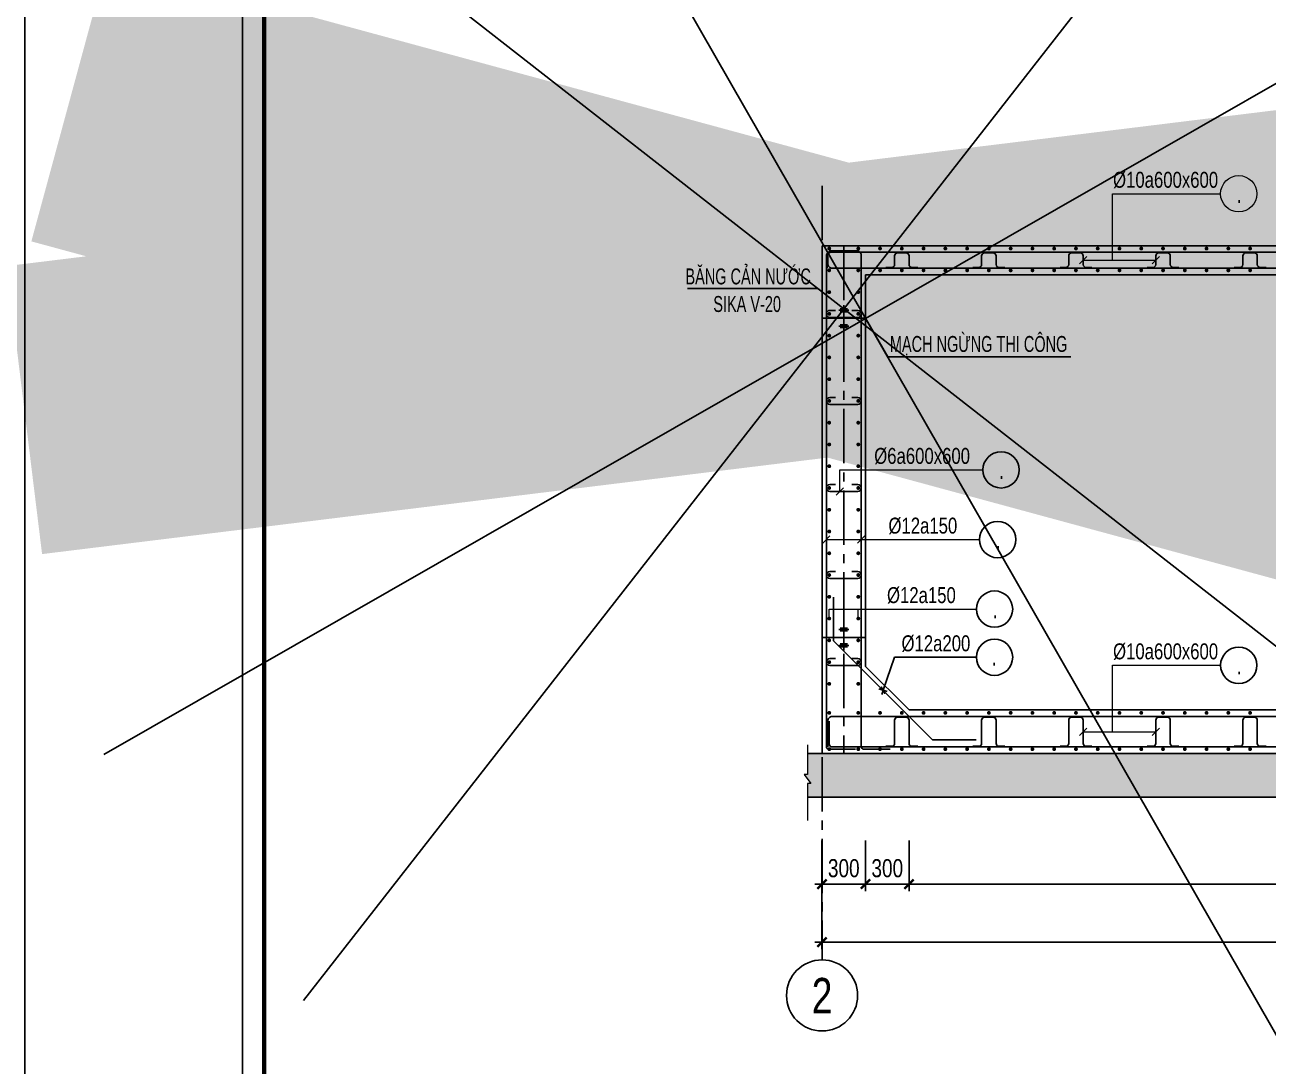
# Model space of a CAD drawing. Extents: x 1229855 to 1302267, y 1135177 to 1201195.
# Drawn here: x 1260217 to 1268784, y 1178999 to 1186176 of the extents above; entities that cross this region are included whole.
import ezdxf
from ezdxf.enums import TextEntityAlignment as Align

# ---------------------------------------------------------------- set-up
doc = ezdxf.new("R2010")
doc.units = 0
doc.header["$LTSCALE"] = 25
doc.header["$MEASUREMENT"] = 0
doc.header["$PDMODE"] = 98
doc.linetypes.add('CENTER2', pattern=[1.125, 0.75, -0.125, 0.125, -0.125])
doc.layers.get('0').update_dxf_attribs({"linetype": 'CONTINUOUS'})
doc.layers.get('DEFPOINTS').update_dxf_attribs({"linetype": 'CONTINUOUS'})
for name, color, linetype in [('02.CDC.DIM', 1, 'CONTINUOUS'), ('CDC-KHUNGTEN', 7, 'CONTINUOUS'), ('CDC.01.AXIS', 160, 'CENTER2'), ('CDC.02.DIM', 1, 'CONTINUOUS'), ('CDC.03.BORDER', 3, 'CONTINUOUS'), ('CDC.05.STEEL', 4, 'CONTINUOUS'), ('CDC.06.TEXT', 2, 'CONTINUOUS'), ('CDC.10.HATCH', 251, 'CONTINUOUS'), ('CDC.11.NOTE', 8, 'CONTINUOUS'), ('CDC.14.STEELNUM', 3, 'CONTINUOUS')]:
    doc.layers.add(name, color=color, linetype=linetype)
doc.layers.add('KCS_CHI', color=1, linetype='CONTINUOUS', lineweight=15)
doc.styles.add('1', font='arial.ttf', dxfattribs={"width": 0.75})
doc.styles.add('arial', font='arial.ttf', dxfattribs={"width": 0.65})
doc.styles.add('BIGTEXT', font='arial.ttf', dxfattribs={"width": 0.8})
doc.linetypes.add('ZIGZAG', pattern='A,0.0001,-0.2,[131,ltypeshp.shx,S=0.2,R=0,X=-0.2,Y=0],-0.4,[131,ltypeshp.shx,S=0.2,R=180,X=0.2,Y=0],-0.2', length=0.8001)
doc.dimstyles.new('DX2', dxfattribs={"dimscale": 0.5, "dimtxt": 250, "dimasz": 0.8, "dimexe": 0, "dimexo": 0, "dimgap": 90, "dimtad": 1, "dimdec": 0, "dimzin": 13, "dimdsep": 46, "dimtxsty": '1', "dimblk1": 'CHEO', "dimblk2": 'CHEO', "dimsah": 1, "dimcen": 0, "dimclrd": 256, "dimclre": 256, "dimclrt": 2, "dimadec": 0, "dimazin": 0, "dimtfac": 1, "dimtdec": 0, "dimtix": 1, "dimtmove": 2, "dimatfit": 3, "dimldrblk": 'CHEO', "dimfxl": 1, "dimtolj": 1, "dimtzin": 13, "dimarcsym": 0})

# ---------------------------------------------------------------- blocks, each defined once
blk = doc.blocks.new('KHUNG A1')
at = {"layer": 'CDC-KHUNGTEN', "color": 8}
blk.add_lwpolyline([(10368.18, 709.17), (10447.22, 709.17), (10447.22, 1281.17), (9647.22, 1281.17), (9647.22, 709.17), (10368.18, 709.17)], dxfattribs=at)
at = {"layer": 'CDC-KHUNGTEN', "color": 255, "lineweight": 60}
blk.add_lwpolyline([(10366.22, 712.17), (10366.22, 1278.17), (9650.22, 1278.17), (9650.22, 712.17), (10366.22, 712.17)], close=True, dxfattribs=at)
at = {"layer": 'DEFPOINTS', "color": 1, "ltscale": 0.2}
blk.add_lwpolyline([(9617.22, 698.17), (9617.22, 1292.17), (10458.22, 1292.17), (10458.22, 698.17), (9617.22, 698.17)], close=True, dxfattribs=at)
blk = doc.blocks.new('CHEO')
at = {"layer": '02.CDC.DIM'}
for points in [[(0, 120.96), (0, -120.96)], [(-120.96, 0), (120.96, 0)]]:
    blk.add_lwpolyline(points, dxfattribs=at)
at = {"layer": '02.CDC.DIM', "color": 2, "const_width": 40}
blk.add_lwpolyline([(80.48, 80.35), (-80.4, -80.52)], dxfattribs=at)
blk = doc.blocks.new('*D268')
at = {"layer": 'CDC.02.DIM', "lineweight": -2, "ltscale": 3, "transparency": 16777216}
for p, q in [((1265710.1, 1180553.8), (1265710.1, 1180253.8)), ((1266010.1, 1180553.8), (1266010.1, 1180253.8)), ((1266009.7, 1180253.8), (1265710.5, 1180253.8))]:
    blk.add_line(p, q, dxfattribs=at)
at = {"layer": 'DEFPOINTS', "color": 0, "ltscale": 3, "transparency": 16777216}
for p in [(1265710.1, 1180553.8), (1266010.1, 1180553.8), (1265710.1, 1180253.8)]:
    blk.add_point(p, dxfattribs=at)
at = {"layer": 'CDC.02.DIM', "lineweight": -2, "ltscale": 3, "transparency": 16777216, "xscale": 0.4, "yscale": 0.4, "zscale": 0.4, "rotation": 180}
blk.add_blockref('CHEO', (1265710.1, 1180253.8), dxfattribs=at)
at = {"layer": 'CDC.02.DIM', "lineweight": -2, "ltscale": 3, "transparency": 16777216, "xscale": 0.4, "yscale": 0.4, "zscale": 0.4}
blk.add_blockref('CHEO', (1266010.1, 1180253.8), dxfattribs=at)
at = {"layer": 'CDC.02.DIM', "color": 2, "ltscale": 3, "transparency": 16777216, "insert": (1265860.1, 1180362.7), "char_height": 125, "attachment_point": 5, "style": '1'}
blk.add_mtext('\\A1;300', dxfattribs=at)
blk = doc.blocks.new('*D270')
at = {"layer": 'CDC.02.DIM', "lineweight": -2, "ltscale": 3, "transparency": 16777216}
for p, q in [((1265710.1, 1180553.8), (1265710.1, 1179853.8)), ((1273510.1, 1180553.8), (1273510.1, 1179853.8)), ((1265710.5, 1179853.8), (1273509.7, 1179853.8))]:
    blk.add_line(p, q, dxfattribs=at)
at = {"layer": 'DEFPOINTS', "color": 0, "ltscale": 3, "transparency": 16777216}
for p in [(1265710.1, 1180553.8), (1273510.1, 1180553.8), (1273510.1, 1179853.8)]:
    blk.add_point(p, dxfattribs=at)
at = {"layer": 'CDC.02.DIM', "lineweight": -2, "ltscale": 3, "transparency": 16777216, "xscale": 0.4, "yscale": 0.4, "zscale": 0.4, "rotation": 180}
blk.add_blockref('CHEO', (1265710.1, 1179853.8), dxfattribs=at)
at = {"layer": 'CDC.02.DIM', "lineweight": -2, "ltscale": 3, "transparency": 16777216, "xscale": 0.4, "yscale": 0.4, "zscale": 0.4}
blk.add_blockref('CHEO', (1273510.1, 1179853.8), dxfattribs=at)
at = {"layer": 'CDC.02.DIM', "color": 2, "ltscale": 3, "transparency": 16777216, "insert": (1269610.1, 1179962.7), "char_height": 125, "attachment_point": 5, "style": '1'}
blk.add_mtext('\\A1;7800', dxfattribs=at)
blk = doc.blocks.new('*D274')
at = {"layer": 'CDC.02.DIM', "lineweight": -2, "ltscale": 3, "transparency": 16777216}
for p, q in [((1266310.1, 1180553.8), (1266310.1, 1180253.8)), ((1272910.1, 1180553.8), (1272910.1, 1180253.8)), ((1266310.5, 1180253.8), (1272909.7, 1180253.8))]:
    blk.add_line(p, q, dxfattribs=at)
at = {"layer": 'DEFPOINTS', "color": 0, "ltscale": 3, "transparency": 16777216}
for p in [(1266310.1, 1180553.8), (1272910.1, 1180553.8), (1272910.1, 1180253.8)]:
    blk.add_point(p, dxfattribs=at)
at = {"layer": 'CDC.02.DIM', "lineweight": -2, "ltscale": 3, "transparency": 16777216, "xscale": 0.4, "yscale": 0.4, "zscale": 0.4, "rotation": 180}
blk.add_blockref('CHEO', (1266310.1, 1180253.8), dxfattribs=at)
at = {"layer": 'CDC.02.DIM', "lineweight": -2, "ltscale": 3, "transparency": 16777216, "xscale": 0.4, "yscale": 0.4, "zscale": 0.4}
blk.add_blockref('CHEO', (1272910.1, 1180253.8), dxfattribs=at)
at = {"layer": 'CDC.02.DIM', "color": 2, "ltscale": 3, "transparency": 16777216, "insert": (1269610.1, 1180362.7), "char_height": 125, "attachment_point": 5, "style": '1'}
blk.add_mtext('\\A1;6600', dxfattribs=at)
blk = doc.blocks.new('bang')
at = {"layer": 'CDC.11.NOTE', "ltscale": 3}
for points in [[(0, 90), (0, -90)], [(-35, 55), (35, 55)], [(-25, 65), (25, 65)], [(-25, 45), (25, 45)], [(-35, -55), (35, -55)], [(-25, -45), (25, -45)], [(-25, -65), (25, -65)]]:
    blk.add_lwpolyline(points, dxfattribs=at)
blk = doc.blocks.new('_Oblique')
at = {"color": 0, "linetype": 'ByBlock', "lineweight": -2}
blk.add_line((-0.5, -0.5), (0.5, 0.5), dxfattribs=at)
blk = doc.blocks.new('_Axis name')
at = {"layer": 'CDC.02.DIM'}
blk.add_line((0, 2.5), (0, 0), dxfattribs=at)
blk.add_circle((0, 7.5), 5, dxfattribs=at)
at = {"layer": 'CDC.02.DIM', "style": 'BIGTEXT', "width": 0.75}
blk.add_attdef('.', text='', height=5, dxfattribs=at).set_placement((0, 7.5), align=Align.MIDDLE)
blk = doc.blocks.new('*D414')
at = {"layer": 'CDC.02.DIM', "lineweight": -2, "ltscale": 3, "transparency": 16777216}
for p, q in [((1266010.1, 1180553.8), (1266010.1, 1180253.8)), ((1266310.1, 1180553.8), (1266310.1, 1180253.8)), ((1266309.7, 1180253.8), (1266010.5, 1180253.8))]:
    blk.add_line(p, q, dxfattribs=at)
at = {"layer": 'DEFPOINTS', "color": 0, "ltscale": 3, "transparency": 16777216}
for p in [(1266010.1, 1180553.8), (1266310.1, 1180553.8), (1266010.1, 1180253.8)]:
    blk.add_point(p, dxfattribs=at)
at = {"layer": 'CDC.02.DIM', "lineweight": -2, "ltscale": 3, "transparency": 16777216, "xscale": 0.4, "yscale": 0.4, "zscale": 0.4, "rotation": 180}
blk.add_blockref('CHEO', (1266010.1, 1180253.8), dxfattribs=at)
at = {"layer": 'CDC.02.DIM', "lineweight": -2, "ltscale": 3, "transparency": 16777216, "xscale": 0.4, "yscale": 0.4, "zscale": 0.4}
blk.add_blockref('CHEO', (1266310.1, 1180253.8), dxfattribs=at)
at = {"layer": 'CDC.02.DIM', "color": 2, "ltscale": 3, "transparency": 16777216, "insert": (1266160.1, 1180362.7), "char_height": 125, "attachment_point": 5, "style": '1'}
blk.add_mtext('\\A1;300', dxfattribs=at)

msp = doc.modelspace()

# ---------------------------------------------------------------- hatches: boundary and pattern name
at = {"layer": 'CDC.10.HATCH', "ltscale": 3}
h = msp.add_hatch(dxfattribs=at)
h.set_pattern_fill('BT-01', color=256, scale=25, style=0, pattern_type=2)
h.set_pattern_definition([(50, (-9693, 0), (179.315046, -15.688034), [18.75, -206.25]), (355, (-9693, 0), (-34.687833, 188.048033), [15, -165]), (100.4514, (-9678.06, -1.3), (144.627345, 172.359886), [15.935047, -175.285528]), (46.1842, (-9693, 50), (266.810262, -41.379754), [28.125, -309.375]), (96.6356, (-9670.77, 46.55), (233.665676, 243.529468), [23.90257, -262.92825]), (351.1842, (-9693, 50), (233.665486, 243.52965), [22.5, -247.5]), (21, (-9668, 37.5), (149.226763, -100.654723), [18.75, -206.25]), (326, (-9668, 37.5), (60.828833, 181.287511), [15, -165]), (71.4514, (-9655.56, 29.11), (210.055657, 80.632624), [15.935047, -175.285528]), (37.5, (-9693, 0), (3.0399638, 83.2234635), [0, -163, 0, -167.5, 0, -165.625]), (7.5, (-9693, 0), (65.7673844, 98.602928), [0, -95.5, 0, -159.25, 0, -63.125]), (327.5, (-9748.75, 0), (133.455609, -5.638718), [0, -62.5, 0, -195, 0, -258.75]), (317.5, (-9773.75, 0), (145.796542, 25.0262456), [0, -81.25, 0, -129.5, 0, -183.75]), (45, (-9693, 0), (-75.1300955, 75.1300955), []), (45, (-9693, 30.62), (-75.1300955, 75.1300955), [])])
h.paths.add_polyline_path([(1273586.71, 1181010.1), (1273610.15, 1181010.1), (1273610.15, 1181153.85), (1265610.15, 1181153.85), (1265610.15, 1181010.1), (1265586.71, 1181010.1), (1265633.59, 1180947.6), (1265610.15, 1180947.6), (1265610.15, 1180853.85), (1273610.15, 1180853.85), (1273610.15, 1180947.6), (1273633.59, 1180947.6)])

# ---------------------------------------------------------------- linework, layer by layer
at = {"layer": 'CDC.01.AXIS', "ltscale": 20}
for p, q in [((1265710.15, 1185066.04), (1265710.15, 1179853.92)), ((1265860.15, 1184653.85), (1265860.15, 1181153.85))]:
    msp.add_line(p, q, dxfattribs=at)
at = {"layer": 'CDC.03.BORDER', "ltscale": 3}
for p, q in [((1265710.15, 1184653.85), (1273510.15, 1184653.85)), ((1265710.15, 1181153.85), (1265710.15, 1184653.85)), ((1266010.15, 1184453.85), (1273210.15, 1184453.85)), ((1266010.15, 1181753.85), (1266010.15, 1184453.85)), ((1266010.15, 1181753.85), (1266310.15, 1181453.85)), ((1272910.15, 1181453.85), (1266310.15, 1181453.85)), ((1273610.15, 1181153.85), (1265610.15, 1181153.85)), ((1265710.15, 1181153.85), (1273510.15, 1181153.85)), ((1273610.15, 1180853.85), (1265610.15, 1180853.85))]:
    msp.add_line(p, q, dxfattribs=at)
at = {"layer": 'CDC.03.BORDER', "linetype": 'ZIGZAG'}
for p, q in [((1266010.15, 1184153.85), (1265710.15, 1184153.85)), ((1266010.15, 1181953.85), (1265710.15, 1181953.85))]:
    msp.add_line(p, q, dxfattribs=at)
at = {"layer": 'CDC.05.STEEL', "ltscale": 3}
for points in [[(1265932.15, 1184613.85), (1265770.15, 1184613.85, 0.4142136), (1265740.15, 1184583.85), (1265740.15, 1181202.92, 0.4142136), (1265760.15, 1181182.92), (1265940.15, 1181182.92)], [(1265760.15, 1184618.85), (1265950.15, 1184618.85, -0.4142136), (1265980.15, 1184588.85), (1265980.15, 1181202.92, 0.4142136), (1266000.15, 1181182.92), (1266180.15, 1181182.92)], [(1273475.15, 1184498.85), (1273475.15, 1184578.85, 0.4142147), (1273445.15, 1184608.85), (1265775.15, 1184608.85, 0.4142136), (1265745.15, 1184578.85), (1265745.15, 1184498.85)], [(1265750.15, 1184580.85), (1265750.15, 1184528.85, 0.4142136), (1265780.15, 1184498.85), (1273440.15, 1184498.85, 0.4142347), (1273470.15, 1184528.85), (1273470.15, 1184580.85)], [(1266150.34, 1184503.51), (1266190.34, 1184503.51, 0.4142136), (1266210.34, 1184523.51), (1266210.34, 1184583.85, -0.4142136), (1266230.34, 1184603.85), (1266289.96, 1184603.85, -0.4142136), (1266309.96, 1184583.85), (1266309.96, 1184523.51, 0.4142136), (1266329.96, 1184503.51), (1266369.96, 1184503.51)], [(1266750.34, 1184503.51), (1266790.34, 1184503.51, 0.4142136), (1266810.34, 1184523.51), (1266810.34, 1184583.85, -0.4142136), (1266830.34, 1184603.85), (1266889.96, 1184603.85, -0.4142136), (1266909.96, 1184583.85), (1266909.96, 1184523.51, 0.4142136), (1266929.96, 1184503.51), (1266969.96, 1184503.51)], [(1267350.34, 1184503.51), (1267390.34, 1184503.51, 0.4142136), (1267410.34, 1184523.51), (1267410.34, 1184583.85, -0.4142136), (1267430.34, 1184603.85), (1267489.96, 1184603.85, -0.4142136), (1267509.96, 1184583.85), (1267509.96, 1184523.51, 0.4142136), (1267529.96, 1184503.51), (1267569.96, 1184503.51)], [(1267950.34, 1184503.51), (1267990.34, 1184503.51, 0.4142136), (1268010.34, 1184523.51), (1268010.34, 1184583.85, -0.4142136), (1268030.34, 1184603.85), (1268089.96, 1184603.85, -0.4142136), (1268109.96, 1184583.85), (1268109.96, 1184523.51, 0.4142136), (1268129.96, 1184503.51), (1268169.96, 1184503.51)], [(1268550.34, 1184503.51), (1268590.34, 1184503.51, 0.4142136), (1268610.34, 1184523.51), (1268610.34, 1184583.85, -0.4142136), (1268630.34, 1184603.85), (1268689.96, 1184603.85, -0.4142136), (1268709.96, 1184583.85), (1268709.96, 1184523.51, 0.4142136), (1268729.96, 1184503.51), (1268769.96, 1184503.51)], [(1265916.68, 1184207.78), (1265956.22, 1184207.78, -1), (1265956.22, 1184159.92), (1265764.17, 1184159.92, -1), (1265764.17, 1184207.96), (1265804.17, 1184207.96)], [(1265916.68, 1183607.78), (1265956.22, 1183607.78, -1), (1265956.22, 1183559.92), (1265764.17, 1183559.92, -1), (1265764.17, 1183607.96), (1265804.17, 1183607.96)], [(1265916.68, 1183007.78), (1265956.22, 1183007.78, -1), (1265956.22, 1182959.92), (1265764.17, 1182959.92, -1), (1265764.17, 1183007.96), (1265804.17, 1183007.96)], [(1265916.68, 1182407.78), (1265956.22, 1182407.78, -1), (1265956.22, 1182359.92), (1265764.17, 1182359.92, -1), (1265764.17, 1182407.96), (1265804.17, 1182407.96)], [(1265916.68, 1181807.78), (1265956.22, 1181807.78, -1), (1265956.22, 1181759.92), (1265764.17, 1181759.92, -1), (1265764.17, 1181807.96), (1265804.17, 1181807.96)], [(1265750.15, 1181379.49), (1265750.15, 1181378.85, -0.4142136), (1265780.15, 1181408.85), (1273440.15, 1181408.85, -0.4142136), (1273470.15, 1181378.85), (1273470.15, 1181198.85)], [(1265760.15, 1181377.85), (1265760.15, 1181218.85, 0.4142136), (1265780.15, 1181198.85), (1273440.15, 1181198.85, 0.4142136), (1273460.15, 1181218.85), (1273460.15, 1181377.85)], [(1266150.34, 1181203.51), (1266190.34, 1181203.51, 0.4142136), (1266210.34, 1181223.51), (1266210.34, 1181383.85, -0.4142136), (1266230.34, 1181403.85), (1266289.96, 1181403.85, -0.4142136), (1266309.96, 1181383.85), (1266309.96, 1181223.51, 0.4142136), (1266329.96, 1181203.51), (1266369.96, 1181203.51)], [(1266750.34, 1181203.51), (1266790.34, 1181203.51, 0.4142136), (1266810.34, 1181223.51), (1266810.34, 1181383.85, -0.4142136), (1266830.34, 1181403.85), (1266889.96, 1181403.85, -0.4142136), (1266909.96, 1181383.85), (1266909.96, 1181223.51, 0.4142136), (1266929.96, 1181203.51), (1266969.96, 1181203.51)], [(1267350.34, 1181203.51), (1267390.34, 1181203.51, 0.4142136), (1267410.34, 1181223.51), (1267410.34, 1181383.85, -0.4142136), (1267430.34, 1181403.85), (1267489.96, 1181403.85, -0.4142136), (1267509.96, 1181383.85), (1267509.96, 1181223.51, 0.4142136), (1267529.96, 1181203.51), (1267569.96, 1181203.51)], [(1267950.34, 1181203.51), (1267990.34, 1181203.51, 0.4142136), (1268010.34, 1181223.51), (1268010.34, 1181383.85, -0.4142136), (1268030.34, 1181403.85), (1268089.96, 1181403.85, -0.4142136), (1268109.96, 1181383.85), (1268109.96, 1181223.51, 0.4142136), (1268129.96, 1181203.51), (1268169.96, 1181203.51)], [(1268550.34, 1181203.51), (1268590.34, 1181203.51, 0.4142136), (1268610.34, 1181223.51), (1268610.34, 1181383.85, -0.4142136), (1268630.34, 1181403.85), (1268689.96, 1181403.85, -0.4142136), (1268709.96, 1181383.85), (1268709.96, 1181223.51, 0.4142136), (1268729.96, 1181203.51), (1268769.96, 1181203.51)]]:
    msp.add_lwpolyline(points, format="xyb", dxfattribs=at)
at = {"layer": 'CDC.05.STEEL', "ltscale": 3, "const_width": 13.2}
for points in [[(1265753.55, 1184633.85, -1), (1265766.75, 1184633.85, -1)], [(1265953.55, 1184633.85, -1), (1265966.75, 1184633.85, -1)], [(1266103.55, 1184633.85, -1), (1266116.75, 1184633.85, -1)], [(1266253.55, 1184633.85, -1), (1266266.75, 1184633.85, -1)], [(1266403.55, 1184633.85, -1), (1266416.75, 1184633.85, -1)], [(1266553.55, 1184633.85, -1), (1266566.75, 1184633.85, -1)], [(1266703.55, 1184633.85, -1), (1266716.75, 1184633.85, -1)], [(1266853.55, 1184633.85, -1), (1266866.75, 1184633.85, -1)], [(1267003.55, 1184633.85, -1), (1267016.75, 1184633.85, -1)], [(1267153.55, 1184633.85, -1), (1267166.75, 1184633.85, -1)], [(1267303.55, 1184633.85, -1), (1267316.75, 1184633.85, -1)], [(1267453.55, 1184633.85, -1), (1267466.75, 1184633.85, -1)], [(1267603.55, 1184633.85, -1), (1267616.75, 1184633.85, -1)], [(1267753.55, 1184633.85, -1), (1267766.75, 1184633.85, -1)], [(1267903.55, 1184633.85, -1), (1267916.75, 1184633.85, -1)], [(1268053.55, 1184633.85, -1), (1268066.75, 1184633.85, -1)], [(1268203.55, 1184633.85, -1), (1268216.75, 1184633.85, -1)], [(1268353.55, 1184633.85, -1), (1268366.75, 1184633.85, -1)], [(1268503.55, 1184633.85, -1), (1268516.75, 1184633.85, -1)], [(1268653.55, 1184633.85, -1), (1268666.75, 1184633.85, -1)], [(1265753.55, 1184483.85, -1), (1265766.75, 1184483.85, -1)], [(1265953.55, 1184483.85, -1), (1265966.75, 1184483.85, -1)], [(1266103.55, 1184483.85, -1), (1266116.75, 1184483.85, -1)], [(1266253.55, 1184483.85, -1), (1266266.75, 1184483.85, -1)], [(1266403.55, 1184483.85, -1), (1266416.75, 1184483.85, -1)], [(1266553.55, 1184483.85, -1), (1266566.75, 1184483.85, -1)], [(1266703.55, 1184483.85, -1), (1266716.75, 1184483.85, -1)], [(1266853.55, 1184483.85, -1), (1266866.75, 1184483.85, -1)], [(1267003.55, 1184483.85, -1), (1267016.75, 1184483.85, -1)], [(1267153.55, 1184483.85, -1), (1267166.75, 1184483.85, -1)], [(1267303.55, 1184483.85, -1), (1267316.75, 1184483.85, -1)], [(1267453.55, 1184483.85, -1), (1267466.75, 1184483.85, -1)], [(1267603.55, 1184483.85, -1), (1267616.75, 1184483.85, -1)], [(1267753.55, 1184483.85, -1), (1267766.75, 1184483.85, -1)], [(1267903.55, 1184483.85, -1), (1267916.75, 1184483.85, -1)], [(1268053.55, 1184483.85, -1), (1268066.75, 1184483.85, -1)], [(1268203.55, 1184483.85, -1), (1268216.75, 1184483.85, -1)], [(1268353.55, 1184483.85, -1), (1268366.75, 1184483.85, -1)], [(1268503.55, 1184483.85, -1), (1268516.75, 1184483.85, -1)], [(1268653.55, 1184483.85, -1), (1268666.75, 1184483.85, -1)], [(1265753.55, 1184333.85, -1), (1265766.75, 1184333.85, -1)], [(1265953.55, 1184333.85, -1), (1265966.75, 1184333.85, -1)], [(1265753.55, 1184183.85, -1), (1265766.75, 1184183.85, -1)], [(1265953.55, 1184183.85, -1), (1265966.75, 1184183.85, -1)], [(1265753.55, 1184033.85, -1), (1265766.75, 1184033.85, -1)], [(1265953.55, 1184033.85, -1), (1265966.75, 1184033.85, -1)], [(1265753.55, 1183883.85, -1), (1265766.75, 1183883.85, -1)], [(1265953.55, 1183883.85, -1), (1265966.75, 1183883.85, -1)], [(1265753.55, 1183733.85, -1), (1265766.75, 1183733.85, -1)], [(1265953.55, 1183733.85, -1), (1265966.75, 1183733.85, -1)], [(1265753.55, 1183583.85, -1), (1265766.75, 1183583.85, -1)], [(1265953.55, 1183583.85, -1), (1265966.75, 1183583.85, -1)], [(1265753.55, 1183433.85, -1), (1265766.75, 1183433.85, -1)], [(1265953.55, 1183433.85, -1), (1265966.75, 1183433.85, -1)], [(1265753.55, 1183283.85, -1), (1265766.75, 1183283.85, -1)], [(1265953.55, 1183283.85, -1), (1265966.75, 1183283.85, -1)], [(1265753.55, 1183133.85, -1), (1265766.75, 1183133.85, -1)], [(1265953.55, 1183133.85, -1), (1265966.75, 1183133.85, -1)], [(1265753.55, 1182983.85, -1), (1265766.75, 1182983.85, -1)], [(1265953.55, 1182983.85, -1), (1265966.75, 1182983.85, -1)], [(1265753.55, 1182833.85, -1), (1265766.75, 1182833.85, -1)], [(1265953.55, 1182833.85, -1), (1265966.75, 1182833.85, -1)], [(1265753.55, 1182683.85, -1), (1265766.75, 1182683.85, -1)], [(1265953.55, 1182683.85, -1), (1265966.75, 1182683.85, -1)], [(1265753.55, 1182533.85, -1), (1265766.75, 1182533.85, -1)], [(1265953.55, 1182533.85, -1), (1265966.75, 1182533.85, -1)], [(1265753.55, 1182383.85, -1), (1265766.75, 1182383.85, -1)], [(1265953.55, 1182383.85, -1), (1265966.75, 1182383.85, -1)], [(1265753.55, 1182233.85, -1), (1265766.75, 1182233.85, -1)], [(1265953.55, 1182233.85, -1), (1265966.75, 1182233.85, -1)], [(1265753.55, 1182083.85, -1), (1265766.75, 1182083.85, -1)], [(1265953.55, 1182083.85, -1), (1265966.75, 1182083.85, -1)], [(1265753.55, 1181933.85, -1), (1265766.75, 1181933.85, -1)], [(1265953.55, 1181933.85, -1), (1265966.75, 1181933.85, -1)], [(1265753.55, 1181783.85, -1), (1265766.75, 1181783.85, -1)], [(1265953.55, 1181783.85, -1), (1265966.75, 1181783.85, -1)], [(1265753.55, 1181633.85, -1), (1265766.75, 1181633.85, -1)], [(1265953.55, 1181633.85, -1), (1265966.75, 1181633.85, -1)], [(1265753.55, 1181433.85, -1), (1265766.75, 1181433.85, -1)], [(1265953.55, 1181433.85, -1), (1265966.75, 1181433.85, -1)], [(1266103.55, 1181433.85, -1), (1266116.75, 1181433.85, -1)], [(1266253.55, 1181433.85, -1), (1266266.75, 1181433.85, -1)], [(1266403.55, 1181433.85, -1), (1266416.75, 1181433.85, -1)], [(1266553.55, 1181433.85, -1), (1266566.75, 1181433.85, -1)], [(1266703.55, 1181433.85, -1), (1266716.75, 1181433.85, -1)], [(1266853.55, 1181433.85, -1), (1266866.75, 1181433.85, -1)], [(1267003.55, 1181433.85, -1), (1267016.75, 1181433.85, -1)], [(1267153.55, 1181433.85, -1), (1267166.75, 1181433.85, -1)], [(1267303.55, 1181433.85, -1), (1267316.75, 1181433.85, -1)], [(1267453.55, 1181433.85, -1), (1267466.75, 1181433.85, -1)], [(1267603.55, 1181433.85, -1), (1267616.75, 1181433.85, -1)], [(1267753.55, 1181433.85, -1), (1267766.75, 1181433.85, -1)], [(1267903.55, 1181433.85, -1), (1267916.75, 1181433.85, -1)], [(1268053.55, 1181433.85, -1), (1268066.75, 1181433.85, -1)], [(1268203.55, 1181433.85, -1), (1268216.75, 1181433.85, -1)], [(1268353.55, 1181433.85, -1), (1268366.75, 1181433.85, -1)], [(1268503.55, 1181433.85, -1), (1268516.75, 1181433.85, -1)], [(1268653.55, 1181433.85, -1), (1268666.75, 1181433.85, -1)], [(1265753.55, 1181183.85, -1), (1265766.75, 1181183.85, -1)], [(1265953.55, 1181183.85, -1), (1265966.75, 1181183.85, -1)], [(1266103.55, 1181183.85, -1), (1266116.75, 1181183.85, -1)], [(1266253.55, 1181183.85, -1), (1266266.75, 1181183.85, -1)], [(1266403.55, 1181183.85, -1), (1266416.75, 1181183.85, -1)], [(1266553.55, 1181183.85, -1), (1266566.75, 1181183.85, -1)], [(1266703.55, 1181183.85, -1), (1266716.75, 1181183.85, -1)], [(1266853.55, 1181183.85, -1), (1266866.75, 1181183.85, -1)], [(1267003.55, 1181183.85, -1), (1267016.75, 1181183.85, -1)], [(1267153.55, 1181183.85, -1), (1267166.75, 1181183.85, -1)], [(1267303.55, 1181183.85, -1), (1267316.75, 1181183.85, -1)], [(1267453.55, 1181183.85, -1), (1267466.75, 1181183.85, -1)], [(1267603.55, 1181183.85, -1), (1267616.75, 1181183.85, -1)], [(1267753.55, 1181183.85, -1), (1267766.75, 1181183.85, -1)], [(1267903.55, 1181183.85, -1), (1267916.75, 1181183.85, -1)], [(1268053.55, 1181183.85, -1), (1268066.75, 1181183.85, -1)], [(1268203.55, 1181183.85, -1), (1268216.75, 1181183.85, -1)], [(1268353.55, 1181183.85, -1), (1268366.75, 1181183.85, -1)], [(1268503.55, 1181183.85, -1), (1268516.75, 1181183.85, -1)], [(1268653.55, 1181183.85, -1), (1268666.75, 1181183.85, -1)]]:
    msp.add_lwpolyline(points, format="xyb", close=True, dxfattribs=at)
at = {"layer": 'CDC.05.STEEL', "ltscale": 3}
for points in [[(1266772.72, 1181248.85), (1266472.72, 1181248.85), (1265790.15, 1181931.42), (1265790.15, 1182231.42)], [(1265750.15, 1181378.85), (1265750.15, 1181198.85)]]:
    msp.add_lwpolyline(points, dxfattribs=at)
at = {"layer": 'CDC.14.STEELNUM', "ltscale": 0.3}
for centre in [(1266943.93, 1183108.59), (1266920.45, 1182628.14), (1266899.09, 1182149.14), (1266899.09, 1181817), (1268581.75, 1181761.66)]:
    msp.add_circle(centre, 125, dxfattribs=at)
at = {"layer": 'KCS_CHI', "ltscale": 3}
for p, q in [((1267712.82, 1184553.68), (1267712.82, 1185011.66)), ((1267712.82, 1185011.66), (1268456.75, 1185011.66)), ((1267509.96, 1184553.68), (1268010.34, 1184553.68)), ((1267712.82, 1181303.68), (1267712.82, 1181761.66)), ((1267712.82, 1181761.66), (1268456.75, 1181761.66)), ((1267509.96, 1181303.68), (1268010.34, 1181303.68))]:
    msp.add_line(p, q, dxfattribs=at)
for points in [[(1265833.15, 1182959.92), (1265833.15, 1183108.59), (1266818.93, 1183108.59)], [(1265760.15, 1182083.85), (1265760.15, 1182149.14), (1266774.09, 1182149.14)], [(1265960.15, 1182083.85), (1265960.15, 1182149.14)]]:
    msp.add_lwpolyline(points, dxfattribs=at)
at = {"layer": 'KCS_CHI', "ltscale": 0.3}
msp.add_lwpolyline([(1265740.15, 1182628.14), (1266795.45, 1182628.14)], dxfattribs=at)
at = {"layer": 'KCS_CHI'}
msp.add_lwpolyline([(1265610.15, 1181213.85), (1265610.15, 1181010.1), (1265586.71, 1181010.1), (1265633.59, 1180947.6), (1265610.15, 1180947.6), (1265610.15, 1180692.47)], dxfattribs=at)
at = {"layer": 'KCS_CHI', "ltscale": 0.3}
msp.add_circle((1268581.75, 1185011.66), 125, dxfattribs=at)

# ---------------------------------------------------------------- block references
at = {"xscale": 50.00000000000019, "yscale": 50.00000000000019, "zscale": 50.00000000000019}
msp.add_blockref('KHUNG A1', (779355.89, 1136586.17), dxfattribs=at)
ref = msp.add_blockref('_Axis name', (1265710.55, 1179853.89), dxfattribs=dict(xscale=-49, yscale=49, zscale=49, rotation=180))
ref.add_attrib('.', '2', dxfattribs={"layer": 'CDC.02.DIM', "height": 245, "style": 'BIGTEXT', "width": 0.75}).set_placement((1265710.55, 1179486.39), align=Align.MIDDLE)
at = {"layer": 'KCS_CHI', "ltscale": 3, "xscale": 50, "yscale": 50, "zscale": 50}
for p in [(1267509.96, 1184553.68), (1268010.34, 1184553.68), (1265833.15, 1182959.92), (1265740.15, 1182628.14), (1265980.15, 1182628.14), (1267509.96, 1181303.68), (1268010.34, 1181303.68)]:
    msp.add_blockref('_Oblique', p, dxfattribs=at)
at = {"layer": 'KCS_CHI'}
for p in [(1265860.15, 1184153.85), (1265860.15, 1181953.85)]:
    msp.add_blockref('bang', p, dxfattribs=at)

# ---------------------------------------------------------------- texts
at = {"layer": 'CDC.06.TEXT', "ltscale": 3, "style": 'arial', "width": 0.75}
for s, p in [('%%C10a600x600', (1268077.81, 1185107.95)), ('%%C6a600x600', (1266399.98, 1183204.89)), ('%%C12a150', (1266405.14, 1182724.44)), ('%%C12a150', (1266395.14, 1182245.44)), ('%%C12a200', (1266495.14, 1181913.3)), ('%%C10a600x600', (1268077.81, 1181857.95))]:
    msp.add_text(s, height=110, dxfattribs=at).set_placement(p, align=Align.MIDDLE_CENTER)
at = {"layer": 'CDC.06.TEXT', "ltscale": 3, "style": 'arial', "width": 0.65}
for s, p in [('BĂNG CẢN NƯỚC ', (1264769.15, 1184386.85)), ('SIKA V-20', (1264961.15, 1184196.85)), ('MẠCH NGỪNG THI CÔNG', (1266177.96, 1183921.46))]:
    msp.add_text(s, height=110, dxfattribs=at).set_placement(p)
at = {"layer": 'CDC.14.STEELNUM', "ltscale": 0.3, "style": 'arial', "width": 0.65}
for p in [(1268585.56, 1185011.53), (1266947.74, 1183108.47), (1266924.25, 1182628.02), (1266902.89, 1182149.02), (1266897.27, 1181822.45), (1268585.56, 1181761.53)]:
    msp.add_text('.', height=125, dxfattribs=at).set_placement(p, align=Align.MIDDLE_CENTER)

# ---------------------------------------------------------------- dimensions: what is measured, and where the dimension line sits
at = {"layer": 'CDC.02.DIM', "ltscale": 3}
for base, p1, p2, picture, middle in [((1265710.15, 1180253.85), (1266010.15, 1180553.85), (1265710.15, 1180553.85), '*D268', (1265860.15, 1180362.71)), ((1273510.15, 1179853.85), (1265710.15, 1180553.85), (1273510.15, 1180553.85), '*D270', (1269610.15, 1179962.67)), ((1266010.15, 1180253.85), (1266310.15, 1180553.85), (1266010.15, 1180553.85), '*D414', (1266160.15, 1180362.71)), ((1272910.15, 1180253.85), (1266310.15, 1180553.85), (1272910.15, 1180553.85), '*D274', (1269610.15, 1180362.67))]:
    dim = msp.add_linear_dim(base=base, p1=p1, p2=p2, dimstyle='DX2', dxfattribs=at)
    dim.commit()
    dim.dimension.update_dxf_attribs({"geometry": picture, "text_midpoint": middle})

# ---------------------------------------------------------------- leaders
for points, override in [([(1265860.15, 1184218.85), (1265680.73, 1184359), (1264782.73, 1184359)], {"dimscale": 50, "dimasz": 1, "dimtad": 0}), ([(1266010.15, 1184153.85), (1266163.12, 1183886.83), (1267425.15, 1183886.83)], {"dimscale": 50, "dimasz": 1, "dimgap": 90, "dimtad": 0})]:
    msp.add_leader(points, dimstyle='DX2', override=override, dxfattribs=at)
at = {"layer": 'KCS_CHI', "ltscale": 3}
msp.add_leader([(1266131.43, 1181590.14), (1266209.15, 1181817), (1266774.09, 1181817)], dimstyle='DX2', override={"dimasz": 0.5, "dimgap": 90, "dimtad": 0}, dxfattribs=at)

doc.saveas('drawing.dxf')
